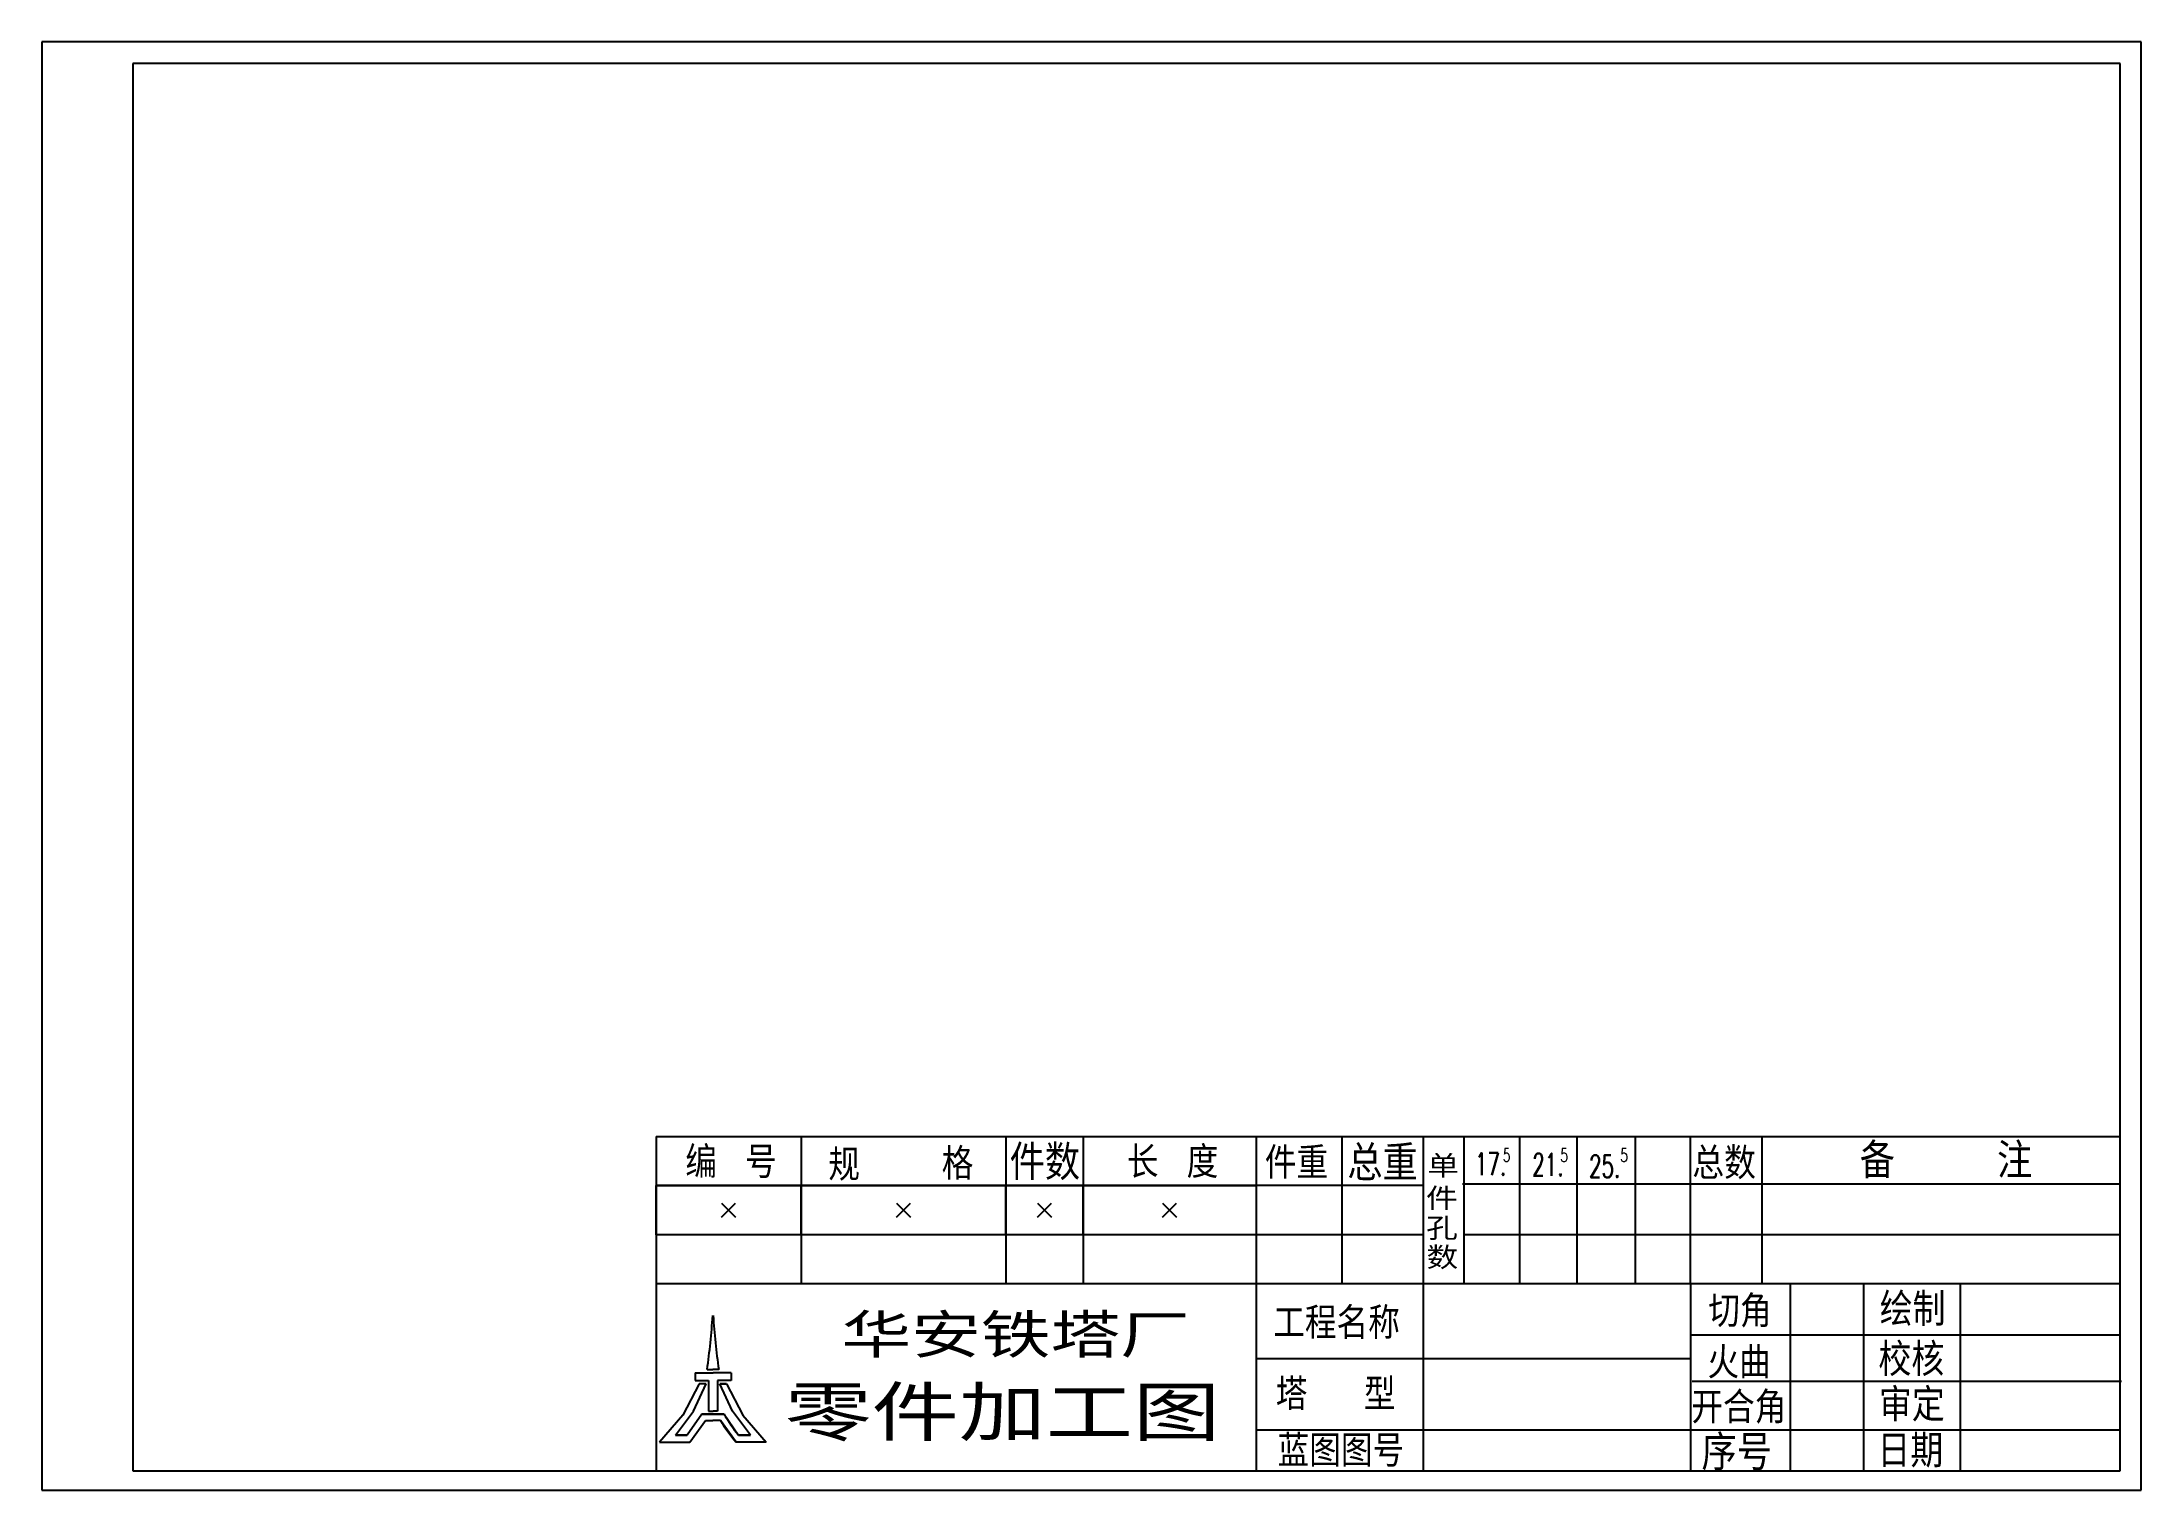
# Model space of a CAD drawing. Header units: millimetres. Extents: x -13 to 285, y -50 to 156.
import ezdxf

# ---------------------------------------------------------------- set-up
doc = ezdxf.new("R2010")
doc.units = ezdxf.units.MM
doc.header["$LTSCALE"] = 20
doc.header["$PDMODE"] = 3
doc.layers.add('1', color=7, linetype='Continuous')
doc.styles.add('hz', font='txt.shx', dxfattribs={"width": 0.7, "oblique": 12, "bigfont": 'hztxt.shx'})

msp = doc.modelspace()

# ---------------------------------------------------------------- linework, layer by layer
at = {"color": 243}
for p, q in [((285.49, 155.6), (-12.96, 155.6)), ((-12.96, 155.6), (-12.96, -50.38)), ((285.49, -50.38), (285.49, 155.6)), ((282.5, 152.54), (-0.03, 152.54)), ((-0.03, 152.54), (-0.03, -47.64)), ((282.5, -47.64), (282.5, 152.54)), ((74.35, -0.08), (282.5, -0.08)), ((74.35, -0.08), (74.35, -47.64)), ((94.98, -0.23), (94.98, -21.06)), ((124.08, -0.08), (124.08, -21.06)), ((135.08, -0.08), (135.08, -21.06)), ((159.67, -0.08), (159.67, -21.06)), ((171.86, -0.08), (171.86, -21.06)), ((183.45, -47.64), (183.45, -0.08)), ((189.24, -21.06), (189.24, -0.08)), ((197.18, -21.06), (197.18, -0.08)), ((205.34, -21.06), (205.34, -0.08)), ((213.62, -21.06), (213.62, -0.08)), ((221.45, -21.06), (221.45, -0.08)), ((231.6, -21.06), (231.6, -0.08)), ((183.45, -7.06), (74.35, -7.06)), ((163.3, -7.08), (163.3, -7.08)), ((163.3, -7.08), (163.3, -7.08)), ((189.02, -6.83), (282.5, -6.83)), ((124.72, -14.06), (74.35, -14.06)), ((183.45, -14.06), (124.7, -14.06)), ((282.5, -14.06), (189.26, -14.06)), ((282.5, -21.06), (74.35, -21.06)), ((159.67, -21.06), (159.67, -47.64)), ((221.45, -21.06), (221.45, -47.64)), ((235.6, -21.06), (235.6, -47.64)), ((246.04, -21.06), (246.04, -47.64)), ((259.79, -21.06), (259.79, -47.64)), ((221.45, -28.29), (282.5, -28.32)), ((159.67, -31.67), (221.45, -31.67)), ((80.49, -35.27), (78.17, -39.72)), ((79.66, -39.14), (81.46, -35.27)), ((79.9, -33.69), (82.47, -33.69)), ((79.9, -33.69), (79.9, -34.78)), ((79.9, -34.78), (81.83, -34.78)), ((81.46, -35.27), (80.49, -35.27)), ((81.61, -33.25), (82.43, -33.25)), ((81.83, -34.78), (81.83, -39.14)), ((83.26, -33.25), (82.43, -33.25)), ((85.03, -33.69), (82.47, -33.69)), ((83.1, -34.78), (83.1, -39.14)), ((85.03, -34.78), (83.1, -34.78)), ((85.2, -39.14), (83.4, -35.27)), ((83.4, -35.27), (84.38, -35.27)), ((84.38, -35.27), (83.4, -35.27)), ((84.38, -35.27), (86.69, -39.72)), ((85.03, -33.69), (85.03, -34.78)), ((221.67, -34.91), (282.72, -34.91)), ((78.17, -39.72), (74.85, -43.56)), ((77.11, -42.57), (79.66, -39.14)), ((80.84, -39.57), (78.78, -42.57)), ((79.15, -43.56), (81.37, -40.48)), ((80.84, -39.57), (82.4, -39.57)), ((82.49, -39.57), (80.84, -39.57)), ((81.37, -40.48), (82.43, -40.48)), ((81.83, -39.14), (82.47, -39.14)), ((82.37, -39.57), (84.03, -39.57)), ((83.5, -40.48), (82.43, -40.48)), ((83.1, -39.14), (82.47, -39.14)), ((84.03, -39.57), (82.47, -39.57)), ((83.5, -40.48), (82.47, -40.48)), ((85.72, -43.56), (83.5, -40.48)), ((84.03, -39.57), (86.09, -42.57)), ((87.76, -42.57), (85.2, -39.14)), ((86.69, -39.72), (90.02, -43.56)), ((74.85, -43.56), (79.15, -43.56)), ((74.85, -43.56), (79.15, -43.56)), ((77.11, -42.57), (78.78, -42.57)), ((78.78, -42.57), (77.11, -42.57)), ((90.02, -43.56), (85.72, -43.56)), ((90.02, -43.56), (85.72, -43.56)), ((86.09, -42.57), (87.76, -42.57)), ((87.76, -42.57), (86.09, -42.57)), ((159.67, -41.83), (282.5, -41.83)), ((-0.03, -47.64), (282.5, -47.64)), ((-12.96, -50.38), (285.49, -50.38))]:
    msp.add_line(p, q, dxfattribs=at)
for centre, radius, start, end in [((-12.61, -19.6), 95.2, 351.7578, 356.4022), ((177.48, -19.6), 95.2, 183.5978, 188.2422), ((104.59, -27.57), 24.73, 211.473, 220.2674), ((104.59, -27.57), 23.82, 210.2526, 219.022)]:
    msp.add_arc(centre, radius, start, end, dxfattribs=at)
at = {"layer": '1', "color": 6}
for points in [[(74.35, -7.06), (94.98, -7.06), (94.98, -14.06), (74.35, -14.06)], [(94.98, -7.06), (124.08, -7.06), (124.08, -14.06), (94.98, -14.06)], [(124.08, -7.06), (135.08, -7.06), (135.08, -14.06), (124.08, -14.06)], [(135.08, -7.06), (159.67, -7.06), (159.67, -14.06), (135.08, -14.06)]]:
    msp.add_lwpolyline(points, close=True, dxfattribs=at)
for p in [(84.66, -10.56), (109.53, -10.56), (129.58, -10.56), (147.37, -10.56)]:
    msp.add_point(p, dxfattribs=at)

# ---------------------------------------------------------------- texts
at = {"color": 243, "style": 'hz'}
for s, height, p in [('编 号', 4.5, (78.51, -6)), ('规', 4.5, (98.84, -6.39)), ('格', 4.5, (114.97, -6.25)), ('件数', 5, (124.63, -6.29)), ('长 度', 4.5, (141.28, -6)), ('件重', 4.5, (160.91, -6.11)), ('总重', 5, (172.65, -6.37)), ('总数', 4.513, (221.7, -6.17)), ('备   注', 5, (245.49, -6.03)), ('切角', 4.5, (223.96, -27.22)), ('绘制', 4.68, (248.34, -27.03)), ('工程名称', 4.5, (162.11, -28.88)), ('火曲', 4.5, (223.84, -34.51)), ('校核', 4.68, (248.15, -34.16)), ('塔  型', 4.5, (162.47, -39.02)), ('审定', 4.68, (248.22, -40.61)), ('开合角', 4.5, (221.55, -40.9)), ('蓝图图号', 4.5, (162.72, -47.06)), ('序号', 5, (223, -47.56)), ('日期', 4.68, (248.01, -47.16))]:
    msp.add_text(s, height=height, dxfattribs=at).set_placement(p)
for s, height, width, p in [('单', 3.21, 1.4, (184.03, -5.94)), ('17.', 3.194, 0.65, (190.78, -5.61)), ('5', 1.92, 0.65, (194.76, -3.7)), ('21.', 3.194, 0.65, (198.93, -5.69)), ('5', 1.92, 0.65, (202.94, -3.7)), ('25.', 3.194, 0.65, (207, -5.92)), ('5', 1.92, 0.65, (211.46, -3.7)), ('件', 3.21, 1.4, (183.84, -10.57)), ('孔', 3.21, 1.4, (183.85, -14.82)), ('数', 3.21, 1.4, (183.9, -18.96)), ('华安铁塔厂', 6.193, 1.6, (100.72, -31.57)), ('零件加工图', 7.741, 1.6, (92.63, -43.4))]:
    msp.add_text(s, height=height, dxfattribs=dict(at, width=width)).set_placement(p)

doc.saveas('drawing.dxf')
